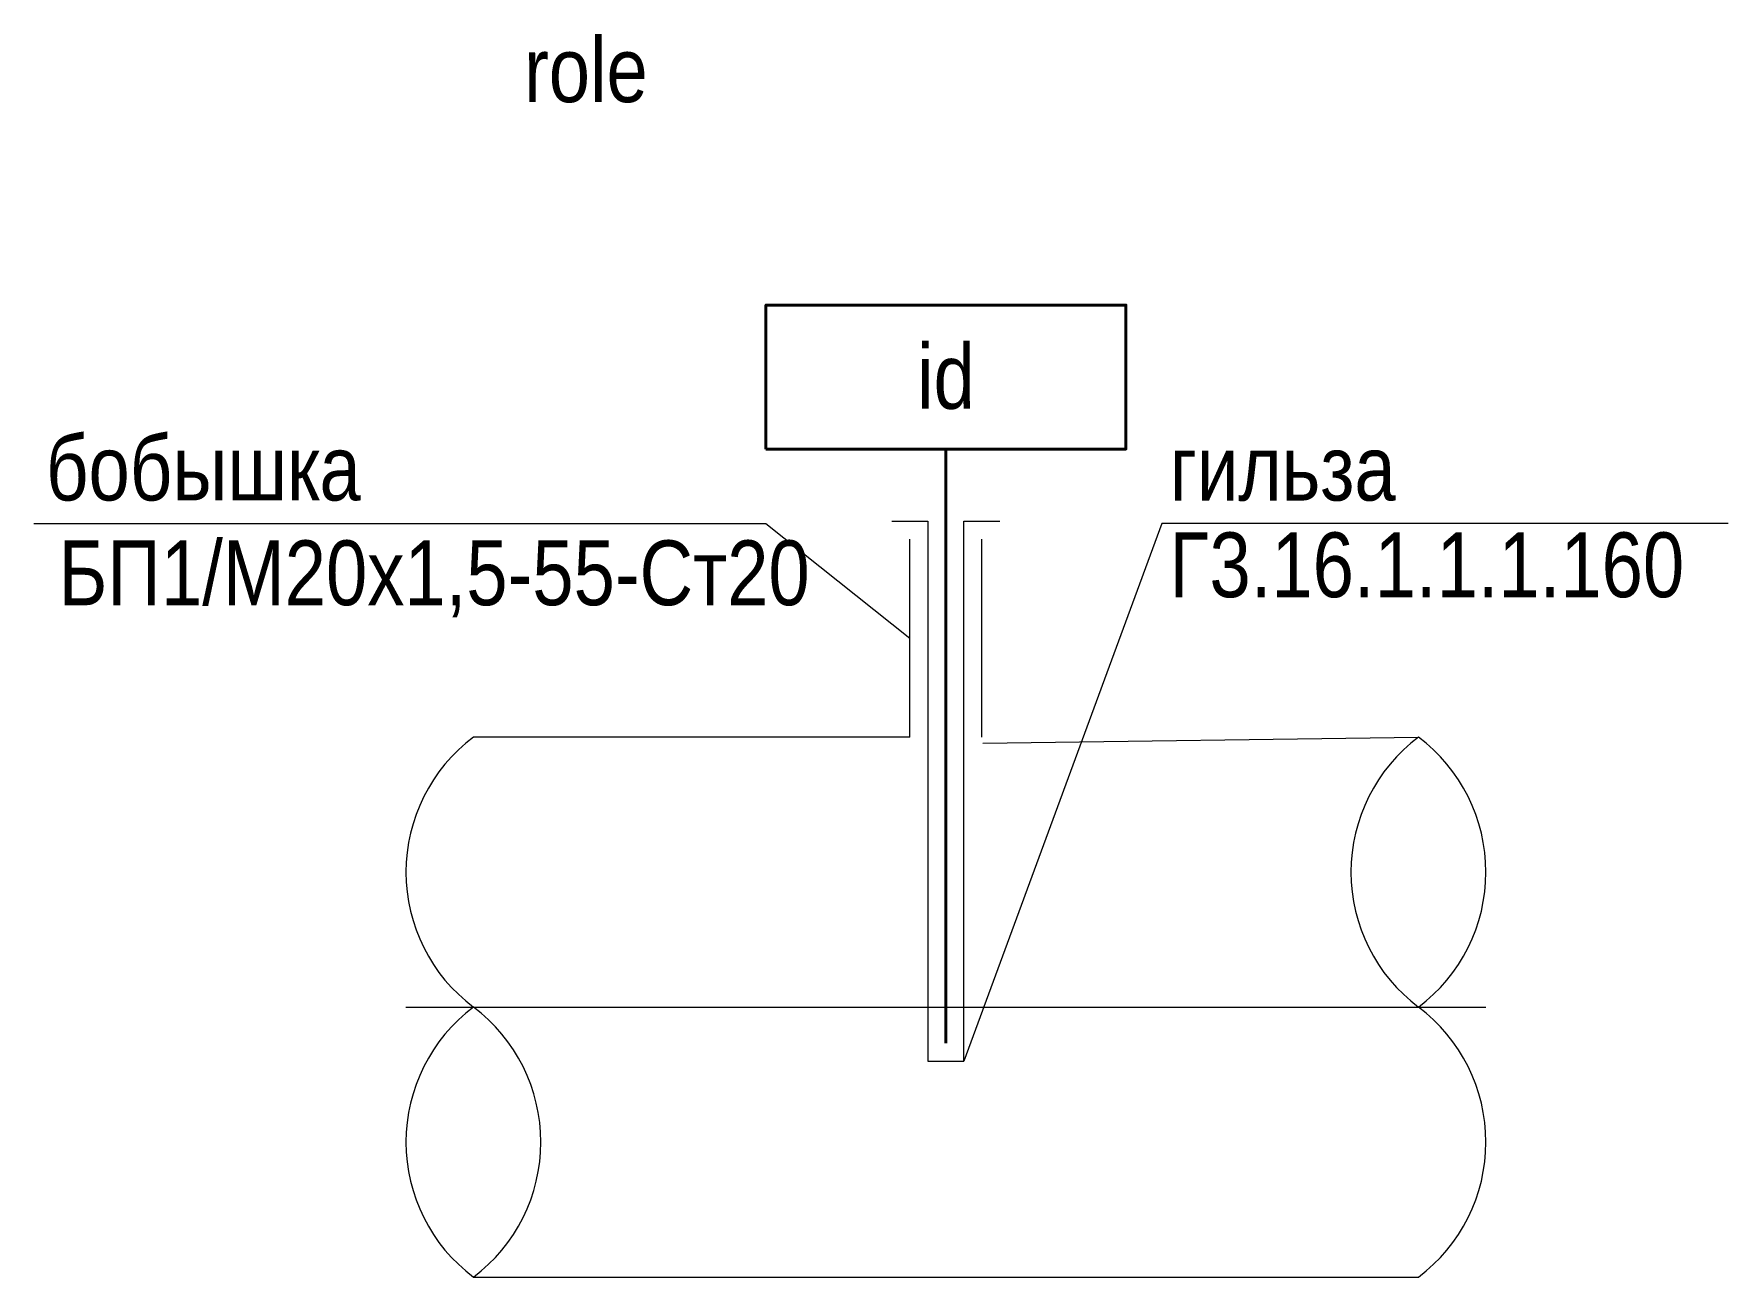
# Model space of a CAD drawing. Header units: millimetres. Extents: x 24.7 to 71.7, y -40 to -5.5.
import ezdxf

# ---------------------------------------------------------------- set-up
doc = ezdxf.new("R2010")
doc.units = ezdxf.units.MM
doc.header["$MEASUREMENT"] = 0
doc.linetypes.add('4_2_1_2', pattern=[9000, 4000, -2000, 1000, -2000])
for name, color, linetype, lineweight in [('id_params_Ном._пера__1', 7, 'Continuous', 15), ('id_static_Ном._пера__1', 7, 'Continuous', 15), ('id_static_Ном._пера__21', 7, 'Continuous', 40)]:
    doc.layers.add(name, color=color, linetype=linetype, lineweight=lineweight)
doc.styles.add('СГЕНЕРИР_СТИЛЬ_1', font='ARIALN.TTF')

msp = doc.modelspace()

# ---------------------------------------------------------------- linework, layer by layer
at = {"layer": 'id_static_Ном._пера__1', "color": 7, "linetype": 'Continuous', "lineweight": 15}
for p, q in [((50, -18.3), (50, -17.3)), ((24.666, -19.071), (45, -19.071)), ((45, -19.071), (49, -22.25)), ((56, -19.071), (50.5, -34)), ((71.727, -19.071), (56, -19.071)), ((49, -25), (49, -19.5)), ((51, -25), (51, -19.5)), ((49, -25), (36.875, -25)), ((51.025, -25.167), (63.125, -25)), ((36.875, -40), (63.125, -40))]:
    msp.add_line(p, q, dxfattribs=at)
at = {"layer": 'id_static_Ном._пера__1', "color": 7, "linetype": '4_2_1_2', "lineweight": 15}
msp.add_line((35, -32.5), (65, -32.5), dxfattribs=at)
at = {"layer": 'id_static_Ном._пера__1', "color": 7, "linetype": 'Continuous', "lineweight": 15}
msp.add_lwpolyline([(48.5, -19), (49.5, -19), (49.5, -34), (50.5, -34), (50.5, -19), (51.5, -19)], dxfattribs=at)
for centre, start, end in [((39.688, -28.75), 126.8699, 233.1301), ((65.938, -28.75), 126.8699, 233.1301), ((60.312, -28.75), 306.8699, 53.1301), ((39.688, -36.25), 126.8699, 233.1301), ((34.062, -36.25), 306.8699, 53.1301), ((60.312, -36.25), 306.8699, 53.1301)]:
    msp.add_arc(centre, 4.687, start, end, dxfattribs=at)
at = {"layer": 'id_static_Ном._пера__21', "color": 7, "linetype": 'Continuous', "lineweight": 40}
msp.add_line((50, -33.5), (50, -17), dxfattribs=at)
msp.add_lwpolyline([(45, -17), (55, -17), (55, -13), (45, -13)], close=True, dxfattribs=at)

# ---------------------------------------------------------------- texts
at = {"layer": 'id_params_Ном._пера__1', "color": 7, "linetype": 'Continuous', "lineweight": 15, "insert": (40, -5.563), "char_height": 1.8, "width": 30, "attachment_point": 2, "style": 'СГЕНЕРИР_СТИЛЬ_1'}
msp.add_mtext('\\A1;{\\pqc;\\fArial Narrow|b0|i0|c204|p34;role}', dxfattribs=at)
at = {"layer": 'id_params_Ном._пера__1', "color": 7, "linetype": 'Continuous', "lineweight": 15, "insert": (50, -14.081), "char_height": 1.8, "attachment_point": 2, "style": 'СГЕНЕРИР_СТИЛЬ_1'}
msp.add_mtext('\\A1;{\\pqc;\\fArial Narrow|b0|i0|c204|p34;id}', dxfattribs=at)
at = {"layer": 'id_static_Ном._пера__1', "color": 7, "linetype": 'Continuous', "lineweight": 15, "char_height": 1.8, "attachment_point": 1, "style": 'СГЕНЕРИР_СТИЛЬ_1'}
for s, insert in [('\\A1;{\\pql;\\fArial Narrow|b0|i0|c204|p34;бобышка}', (25.002, -16.627)), ('\\A1;{\\pql;\\fArial Narrow|b0|i0|c204|p34;гильза}', (56.219, -16.63)), ('\\A1;\\pxql;Г3.16.1.1.1.160', (56.219, -19.315)), ('\\A1;\\pxql;БП1/М20х1,5-55-Ст20', (25.355, -19.537))]:
    msp.add_mtext(s, dxfattribs=dict(at, insert=insert))

doc.saveas('drawing.dxf')
